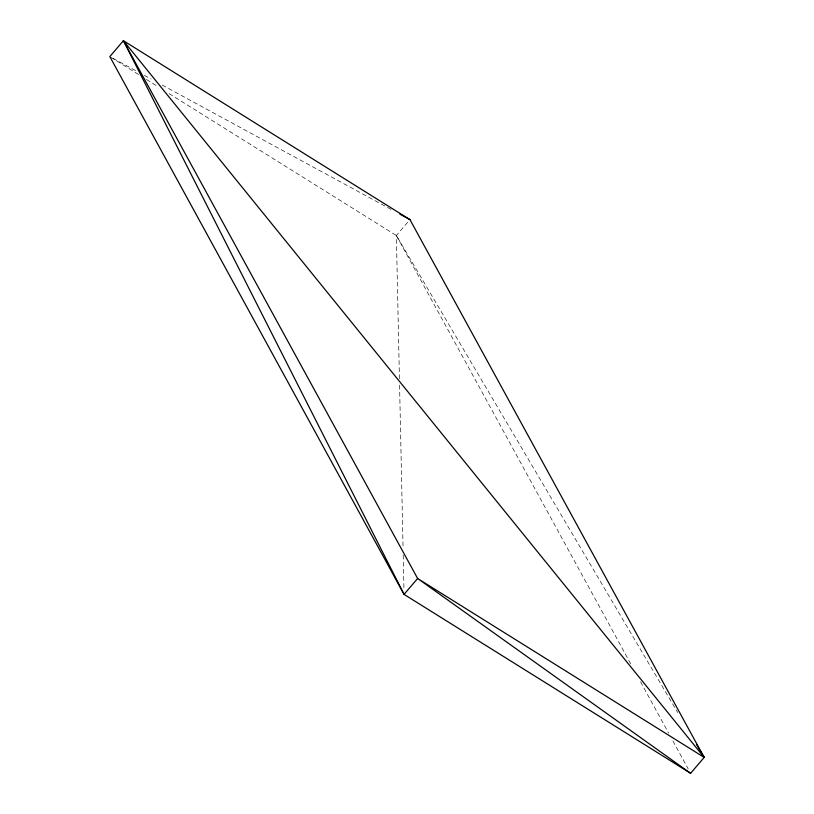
<?xml version="1.0" encoding="UTF-8"?>
<svg xmlns="http://www.w3.org/2000/svg" width="814" height="814" viewBox="0 0 814 814"><rect width="100%" height="100%" fill="white"/><g stroke="black" fill="none" stroke-linecap="round" stroke-linejoin="round"><path stroke-width="0.61" stroke-dasharray="4.07 3.05" d="M399.43 378.805L396.367 235.511L409.147 220.553M113.166 58.405L137.708 71.744M144.404 75.376L151.099 79.019M162.251 85.073L392.094 209.92M110.887 57.265L138.899 74.756M146.439 79.457L158.292 86.854M169.068 93.59L396.367 235.511L677.726 712.555M396.367 235.511L630.779 663.959M640.547 681.806L668.63 733.129M672.903 740.944L688.156 768.833M399.572 385.144L403.072 548.728M403.215 555.067L403.968 590.577"/><path stroke-width="1.22" d="M123.402 40.7L109.819 56.593L404.049 594.383L690.598 773.3L704.181 757.407L409.951 219.617L123.402 40.7L404.049 594.383L417.633 578.489L123.402 40.7L704.181 757.407L417.633 578.489L690.598 773.3M399.908 214.163L409.951 219.617M696.438 744.281L704.181 757.407"/></g></svg>
